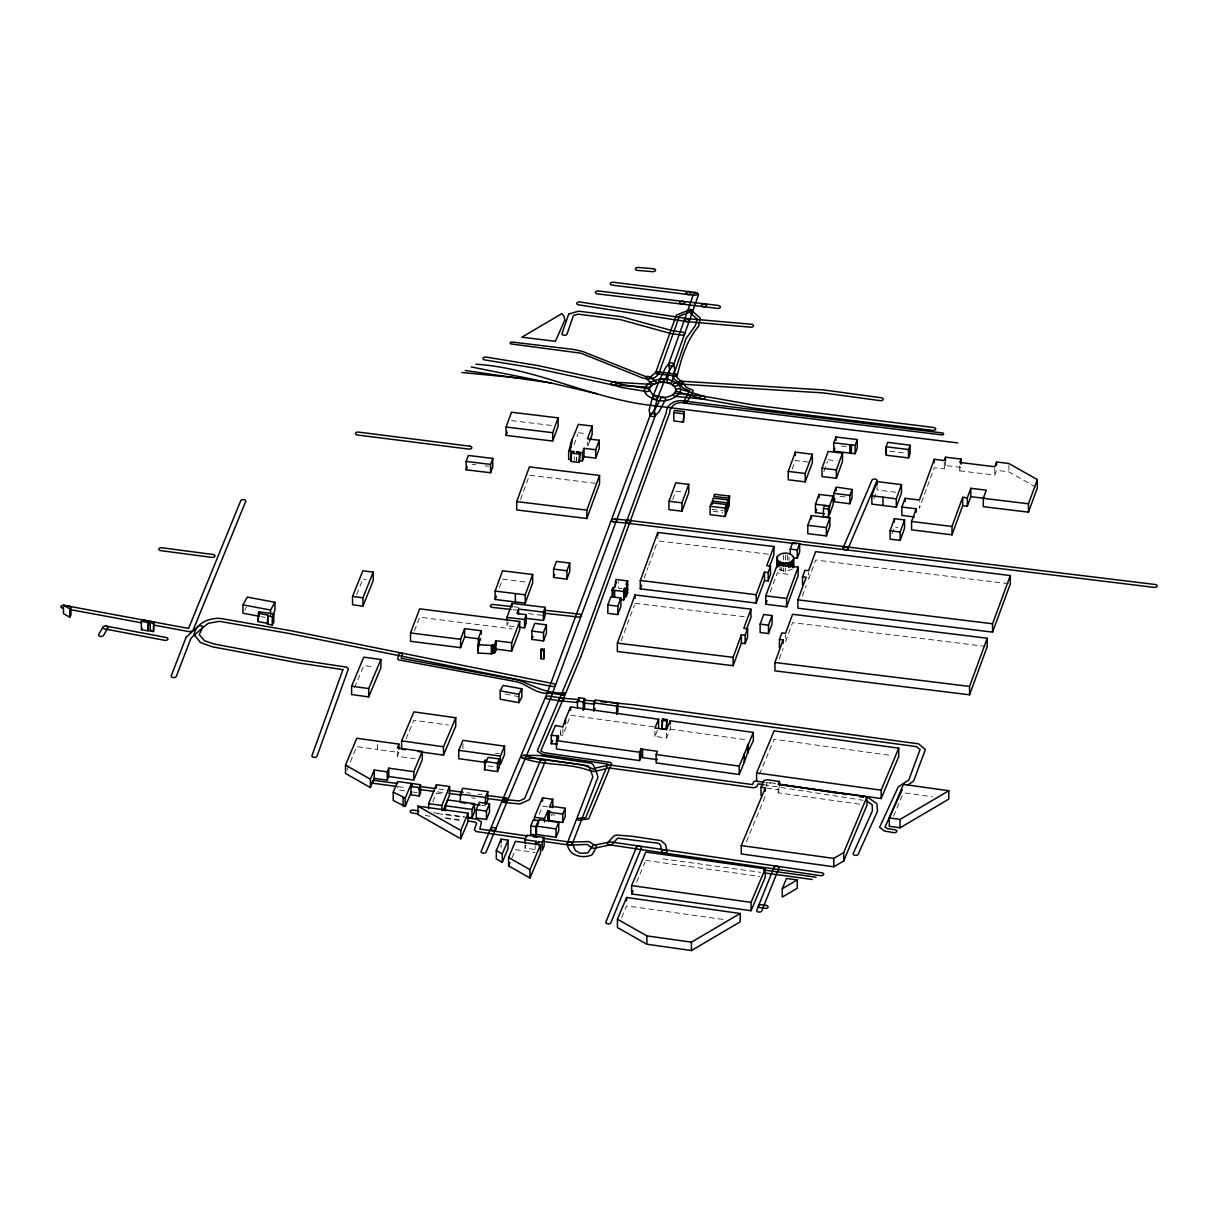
<?xml version="1.0" encoding="UTF-8"?>
<svg xmlns="http://www.w3.org/2000/svg" width="1218" height="1218" viewBox="0 0 1218 1218"><rect width="100%" height="100%" fill="white"/><g stroke="black" fill="none" stroke-linecap="round" stroke-linejoin="round"><path stroke-width="0.75" stroke-dasharray="5 3.75" d="M415.171 758.753L397.403 756.271L398.88 752.465L377.595 749.451L377.595 744.442M891.926 533.971L894.377 527.074L897.773 527.47M513.996 626.585L506.977 625.747L508.241 622.246M588.081 445.575L589.832 440.779M644.185 578.169L648.052 567.497M648.707 565.715L657.096 542.604M779.322 658.725L783.098 648.311M499.471 587.624L501.953 580.849M573.952 444.92L577.774 434.476M551.191 815.649L551.541 814.659L554.951 815.146M823.87 471.518L827.555 461.455M873.808 498.786L876.397 491.707M1035.742 487.078L1008.885 471.853L996.568 470.361L994.817 475.111L959.799 470.818L961.048 467.438L945.518 465.55L944.27 468.93L934.267 467.697L919.392 508.408L919.392 501.709M520.512 499.532L529.419 475.248L597.703 483.576M672.686 499.547L675.153 492.833M621.271 640.775L634.395 605.087M802.357 596.059L806.194 585.645M792.111 469.265L795.339 460.511L810.442 462.368M770.233 592.07L777.297 572.932L791.198 574.637M785.534 641.749L792.583 622.642L985.332 646.377M414.44 630.985L419.662 617.206L512.169 628.914M487.961 765.939L499.228 767.325M356.661 594.506L362.842 579.113L366.298 579.57M432.862 801.703L436.379 793.085L442.987 793.984M859.573 804.154L778.211 792.842L779.474 786.478M759.514 774.237L774.115 739.219L891.271 755.495M746.375 841.684L765.346 796.191M354.484 687.698L363.786 665.515L374.048 666.931M653.701 726.841L570.587 715.27L562.868 735.337L560.661 735.017L560.859 729.521M534.367 849.433L525.019 848.124L526.313 845.033M539.148 814.279L542.543 806.209L551.054 807.397M346.917 770.111L356.798 746.634L377.595 749.512M512.002 857.792L515.397 849.692L535.098 852.463M670.235 725.837L670.235 729.186L666.52 738.017L654.903 736.372L657.37 730.526M636.588 882.197L645.083 862.07M893.525 816.227L903.406 792.735M405.944 738.991L413.892 720.234L448.483 725.091M621.667 917.535L626.6 905.857L723.416 919.483M244.711 610.111L246.447 607.021M792.553 569.141L785.321 571.44L778.195 569.187M513.92 606.792L519.523 607.417M512.945 609.7L516.676 610.111M578.398 432.74L587 433.775M472.097 464.286L475.857 464.743M485.251 465.87L489.012 466.327M768.299 554.22L657.75 540.822L657.75 537.488M528.551 613.689L543.258 615.455M889.764 451.117L906.39 453.157M841.242 446.001L846.571 446.656M511.514 420.591L552.5 425.569M828.164 459.78L837.131 460.861M840.039 496.335L845.185 496.974M675.777 491.159L683.191 492.072M712.119 509.383L723.385 510.753M713.337 511.332L722.731 512.489M1008.458 583.681L815.649 560.021L808.63 579.068L808.63 572.384M635.05 603.306L745.325 616.841M622.215 588.583L618.577 588.172L618.577 581.443M502.562 579.159L527.029 582.189M895.824 492.285L877.036 489.925L877.036 486.576M438.739 789.005L446.214 789.995M466.738 792.735L470.468 793.238M477.943 794.227L481.673 794.73M398.393 786.661L405.868 787.65M437.597 791.883L445.057 792.888M471.671 797.82L475.248 798.292M481.856 805.372L485.434 805.844M433.593 812.695L441.86 813.822M670.235 729.186L747.791 740.011M765.894 782.535L775.196 783.829M766.792 788.061L779.474 789.827M495.467 753.257L499.091 753.759M445.423 814.111L464.926 816.836M662.82 858.827L760.687 872.362M905.218 792.994L932.455 796.816M412.232 791.928L417.195 792.629M425.341 815.542L430.913 816.319M445.788 818.405L462.505 820.749M645.799 860.395L759.621 876.397M404.559 790.832L397.738 789.873L397.738 786.524M437.81 813.639L464.165 817.43M445.499 817.796L462.216 820.186M770.004 782.656L775.607 783.539M763.701 784.742L863.014 800.302M505.044 694.138L512.519 695.508M514.392 695.843L519.995 696.879M261.352 616.673L265.037 617.359M1008.885 465.154L1008.885 471.853M994.817 468.412L994.817 475.111M959.799 465.809L959.799 470.818M945.518 460.526L945.518 465.55M944.27 462.231L944.27 468.93M788.96 557.052L788.96 560.402M787.285 555.043L787.285 560.052M785.534 635.05L785.534 638.399M785.366 554.906L785.366 561.605M785.321 568.09L785.321 571.44M783.448 555.027L783.448 560.052M783.402 567.969L783.402 571.318M781.712 567.634L781.712 570.983M780.19 567.101L780.19 570.45M778.211 787.833L778.211 792.842M766.792 783.037L766.792 786.386M666.52 732.992L666.52 738.017M654.903 731.348L654.903 736.372M587.502 442.149L587.502 445.499M576.479 456.978L576.479 460.313M576.373 457.268L576.373 460.602M574.378 456.72L574.287 460.343M562.868 728.653L562.868 735.337M560.661 730.008L560.661 735.017M535.098 845.764L535.098 849.113M525.019 844.774L525.019 848.124M506.977 622.398L506.977 625.747M501.1 844.181L501.1 847.53M462.931 743.711L462.931 748.735M397.403 751.247L397.403 756.271"/><path stroke-width="1.5" d="M673.6 374.977L674.011 378.905L679.492 383.289A1.705 0.99 0 0 0 682.339 383.076A1.705 0.99 0 0 0 680.816 381.66A1.705 0.99 0 0 0 679.233 383.046L683.222 388.238L689.495 390.628L683.618 401.94M776.825 558.057C778.926 551.404 792.05 551.389 793.862 558.255C791.791 564.908 778.591 564.939 776.825 558.057L776.825 566.431L777.389 556.398M481.293 634.106L481.293 630.757L464.621 628.625L464.621 636.984L460.587 647.641L410.527 641.307L410.527 632.949L419.662 608.833L519.721 621.515L511.651 642.754L495.817 640.744L495.787 650.671L494.691 652.741L491.372 653.792L478.08 653.046L478.111 644.535L480.699 638.826L478.309 638.521L478.309 646.895L479.496 643.789M478.08 653.046L478.507 644.55M652.498 397.525L649.072 410.192L650.351 415.292M657.568 397.981L654.188 410.42L655.406 414.82M673.63 374.87L686.145 338.421L695.448 325.511L697.153 319.009L688.353 311.29A1.705 0.99 0 0 1 689.068 309.996A1.705 0.99 0 0 1 691.352 310.346L700.289 318.111L698.675 326.15C686.48 340.538 680.953 359.386 676.812 377.443L682.095 382.01M684.44 319.847L693.438 294.208A2.558 1.477 0 0 1 696.483 293.081A2.558 1.477 0 0 1 698.447 294.832L689.479 320.38A2.558 1.477 0 0 1 685.308 321.232A2.558 1.477 0 0 1 686.099 318.72A2.558 1.477 0 0 1 689.479 320.38M886.323 455.167L886.323 446.808L908.506 449.549L910.09 445.24L887.709 442.347L886.034 446.869L886.293 455.258L908.506 457.907L910.09 453.614L910.09 445.24M659.258 380.564L652.543 397.403M664.282 381.127L657.522 398.103A2.558 1.477 0 0 1 653.259 398.819C630.148 389.044 658.694 373.88 670.935 380.518C695.874 389.547 666.84 406.736 653.411 398.895A2.558 1.477 0 0 1 654.325 396.337A2.558 1.477 0 0 1 657.522 398.103M547.674 691.885L481.125 851.367A2.558 1.477 0 0 0 482.998 853.163A2.558 1.477 0 0 0 486.104 852.082L507.86 799.739A2.558 1.477 0 0 0 504.617 797.988A2.558 1.477 0 0 0 503.613 800.485A2.558 1.477 0 0 0 507.86 799.739M655.665 372.601L676.34 315.173L688.946 310.042M659.014 372.997A1.705 0.99 0 0 0 656.806 371.871A1.705 0.99 0 0 0 656.213 373.545A1.705 0.99 0 0 0 659.014 372.997L679.446 316.071L690.834 311.686A1.705 0.99 0 0 0 691.352 310.346M668.636 364.091L684.455 319.816M673.645 364.669L689.479 320.41M768.162 572.612L770.476 566.066L766.792 565.609L773.917 546.532L657.75 532.464L640.303 580.468L640.303 588.842L756.211 603.077L764.493 580.529L764.493 572.171L768.162 572.612L768.162 580.971L764.493 580.529M768.162 580.971L770.476 574.439L770.476 566.066M890.099 530.789L894.377 518.701L904.548 519.903L904.548 528.277L900.193 540.366L890.099 539.163L890.099 530.789L900.193 532.007L904.548 519.903M525.643 618.302L543.395 620.449L543.395 612.091L545.101 607.325L512.017 603.336L506.977 617.389L506.977 620.738M543.395 620.449L545.101 615.684L545.101 607.325M826.398 535.92L826.398 527.561L829.884 517.817L811.34 515.564L807.808 525.323L807.808 533.682L826.398 535.92L829.884 526.176L829.884 517.817M543.395 612.091L518.548 609.091L516.934 613.552L526.252 614.664L526.252 623.037L524.516 627.849L519.249 627.224M524.516 627.849L524.516 619.49L526.252 614.664M823.444 508.485L824.495 505.577L829.549 506.186L828.499 509.094L828.499 517.452L823.444 516.843L823.444 508.485L828.499 509.094M828.499 517.452L829.625 505.942L833.173 496.122L819.014 494.417L815.466 504.252L815.466 512.611L824.312 513.676M829.625 514.316L833.173 504.496L833.173 496.122M466.189 461.439L468.336 455.471L492.757 458.425L492.757 466.783L490.595 472.751L466.189 469.798L466.189 461.439L490.595 464.393L492.757 458.425M466.189 469.798L467.27 466.814M712.119 504.359L713.169 498.116L728.212 499.959L728.212 508.317L727.146 511.21L727.146 502.836L728.212 499.959M666.337 729.308L666.855 719.503L662.683 719.001L662.15 720.447L662.15 728.806L666.337 729.308L666.855 719.503M815.466 512.611L816.639 509.337M506.109 427.046L511.514 412.217L558.103 417.881L558.103 426.239L552.698 441.053L506.109 435.405L506.109 427.046L552.698 432.694L558.103 417.881M506.109 435.405L507.312 432.116M570.481 450.356L570.481 443.672L578.398 424.382L592.161 426.041L592.161 434.4L589.832 440.779M592.161 426.041L587.502 438.8L599.226 440.261L599.226 448.62L595.724 458.12L584.001 456.704L582.402 461.043L579.433 460.678M640.303 588.842L641.597 585.279M733.16 665.713L733.16 657.339L741.381 634.776L745.142 635.233L747.593 628.686L743.817 628.229L750.927 609.167L635.05 594.947L617.343 643.119L617.343 651.493L733.16 665.713L741.381 643.134L741.381 634.776M833.812 442.789L835.913 436.988L857.228 439.591L857.228 447.95L855.127 453.735L833.812 451.147L833.812 442.789L849.86 444.737L849.86 453.096M833.812 451.147L834.863 448.254M779.429 639.496L781.865 632.918L785.534 633.375L792.583 614.283L987.204 638.247L987.204 646.606L969.574 694.808L774.922 670.859L774.922 662.501L783.098 639.937L779.429 639.496L779.429 647.854M855.127 453.735L855.127 445.377L857.228 439.591M896.296 507.16L896.296 498.801L901.472 484.612L877.036 481.567L871.86 495.756L871.86 504.115L896.296 507.16L901.472 492.986L901.472 484.612M901.883 507.053L905.081 498.299L919.392 500.05L934.267 459.323L944.27 460.556L945.518 457.192L961.048 459.079L959.799 462.459L994.817 466.753L996.568 461.987L1008.885 463.495L1037.31 479.603L1037.31 487.961L1028.479 512.169L983.307 506.673L983.307 498.314L986.275 490.169L970.792 488.311L967.32 497.842L967.32 506.216L962.692 505.637L952.004 534.839L911.566 529.83L911.566 521.471L916.18 508.804L901.883 507.053L901.883 515.427L914.398 516.95M495.132 591.111L502.562 570.785L532.662 574.515L532.662 582.889L525.232 603.138L495.132 599.469L495.132 591.111L525.232 594.78L532.662 574.515M495.132 599.469L496.381 596.089M571.531 459.719L568.669 459.369L568.669 450.995L571.318 443.778L570.481 443.672M599.226 440.261L595.724 449.746L584.001 448.346L582.402 452.67L576.479 451.954L579.798 452.654L579.266 462.459L571.135 461.47L571.135 453.111L571.668 451.665L574.378 451.695L568.669 450.995M571.135 461.47L571.668 451.665M586.832 518.503L586.832 510.144L599.545 475.446L529.419 466.89L516.691 501.588L516.691 509.946L586.832 518.503L599.545 483.805L599.545 475.446M650.366 414.744L547.674 691.87M655.36 415.399A2.558 1.477 0 0 1 651.112 416.13A2.558 1.477 0 0 1 652.148 413.633A2.558 1.477 0 0 1 655.36 415.399L550.841 697.792L507.845 799.769M624.651 588.005L624.667 597.368L624.301 588.949L626.235 588.203L627.605 584.518L626.006 584.336L627.666 580.879L616.004 579.494L615.09 586.985M624.301 597.322L626.235 596.561L627.605 592.892L627.666 580.879M725.197 516.508L725.197 508.15L726.491 504.587L711.464 502.745L710.155 506.307L710.155 514.666L725.197 516.508L726.491 512.945L726.491 504.587M662.15 728.806L662.683 719.001M822.028 468.184L828.164 451.421L842.506 453.157L842.506 461.515L836.37 478.278L822.028 476.558L822.028 468.184L836.37 469.904L842.506 453.157M952.004 534.839L952.004 526.465L962.692 497.279L967.32 497.842M967.32 506.216L970.792 496.67L970.792 488.311M1028.479 512.169L1028.479 503.795L1037.31 479.603M969.574 694.808L969.574 686.434L987.204 638.247M579.266 462.459L579.798 452.654M553.581 569.126L556.413 561.407L569.765 563.051L569.765 571.409L566.888 579.129L553.581 577.484L553.581 569.126L566.888 570.755L569.765 563.051M553.581 577.484L554.723 574.409M612.106 596.774L612.106 590.075L613.019 587.609L614.222 587.746L616.293 582.128L615.09 581.976M668.986 501.253L675.777 482.8L688.749 484.383L688.749 492.742L681.958 511.195L668.986 509.626L668.986 501.253L681.958 502.836L688.749 484.383M756.211 603.077L756.211 594.704L764.493 572.171M833.873 493.351L836.035 487.489L837.055 487.23L852.037 489.453L852.037 497.812L849.844 503.719L833.873 501.725L833.873 493.351L849.844 495.361L852.037 489.453M802.525 576.814L804.946 570.252L808.63 570.709L815.649 551.663L1010.331 575.551L1010.331 583.909L992.563 632.127L797.881 608.208L797.881 599.835L806.194 577.271L802.525 576.814L802.525 585.188M833.873 501.725L834.954 498.786M992.563 632.127L992.563 623.768L1010.331 575.551M581.123 656.106L669.611 412.978C669.976 405.031 677.908 401.057 685.064 403.173M607.843 604.981L610.873 596.759L620.845 597.992L620.845 606.351L617.815 614.572L607.843 613.339L607.843 604.981L617.815 606.199L620.845 597.992M627.666 589.253L626.722 591.796L626.722 583.422M728.851 498.223L729.628 496.107L714.585 494.264L713.794 496.381L728.851 498.223L728.851 506.581L729.628 496.107M788.229 471.412L795.339 452.137L812.33 454.238L812.33 462.596L805.22 481.871L788.229 479.77L788.229 471.412L805.22 473.498L812.33 454.238M765.741 595.891L777.297 564.573L798.155 567.131L798.155 575.505L786.615 606.823L765.741 604.25L765.741 595.891L786.615 598.449L798.155 567.131M765.741 604.25L767.035 600.779M760.139 624.149L763.701 614.511L772.045 615.532L772.045 623.905L768.497 633.543L760.139 632.507L760.139 624.149L768.497 625.169L772.045 615.532M855.127 445.377L849.86 444.737M683.359 422.113L684.151 411.623L674.62 410.436L673.813 412.552L673.813 420.926L683.359 422.113L684.151 411.623M620.084 599.469L623.723 599.911L624.301 588.949M623.723 599.911L624.667 597.368M790.254 554.129L790.254 549.105L792.614 542.741L799.632 543.624L799.632 551.982L797.257 558.346L793.755 557.905M769.38 567.04L773.917 554.89L773.917 546.532M746.406 629.66L750.927 617.526L750.927 609.167M741.381 643.134L745.142 643.606L747.593 637.06L747.593 628.686M797.257 558.346L797.257 549.988L799.632 543.624M460.587 647.641L460.587 639.283L464.621 628.625M531.84 631.061L534.748 623.372L546.425 624.849L546.425 633.223L543.502 640.912L531.84 639.435L531.84 631.061L543.502 632.538L546.425 624.849M531.84 639.435L532.997 636.359M495.787 650.671L495.817 649.103L511.651 651.112L519.721 629.873L519.721 621.515M478.309 638.521L481.293 630.757M495.239 650.595L495.817 640.744M398.88 744.107L397.403 747.913L422.281 751.384L422.281 759.758L413.755 780.038L388.786 776.536L387.248 780.19L374.231 778.393L370.379 787.559L345.501 773.46L345.501 765.102L356.798 738.26L398.88 744.107L398.88 749.116M352.55 596.409L362.842 570.755L373.226 572.14L373.226 580.499L362.934 606.168L352.55 604.767L352.55 596.409L362.934 597.794L373.226 572.14M485.434 804.169L485.434 797.485L487.794 791.609L462.703 788.259L460.343 794.121L460.343 802.495M486.028 804.382L487.794 799.967L487.794 791.609M558.423 739.235L558.423 735.885L551.282 735.367L551.282 743.741L556.885 744.046M584.64 698.538L584.64 706.897L583.285 710.246L583.285 701.888L584.64 698.538L578.824 697.731L577.439 701.081L577.439 707.765M428.629 808.676L428.629 803.667L436.379 784.727L449.594 786.524L449.594 794.897L443.261 810.381M441.86 810.488L441.86 805.463L449.594 786.524M782.276 888.714L786.478 878.467L797.211 879.929L797.211 888.287L782.276 897.072L782.276 888.714L797.211 879.929M525.019 839.765L536.224 841.333L535.098 844.089L515.397 841.318L508.591 857.518L508.591 865.876L529.997 878.011L540.472 853.224L540.472 844.85L537.321 844.409L538.523 841.653L542.223 842.186L544.157 837.497L526.968 835.137L525.019 839.765L525.019 843.115M476.253 809.681L479.283 802.373L489.469 803.789L489.469 812.147L486.439 819.455L476.253 818.039L476.253 809.681L486.439 811.097L489.469 803.789M558.423 735.885L556.459 740.605L556.459 748.963L639.557 760.58L639.557 752.222L640.896 748.994L642.571 749.222L657.492 751.323L656.137 754.521L656.137 762.894L739.219 774.496L739.219 766.137L753.333 732.429L670.235 720.812L666.52 729.643L654.903 728.014L658.603 719.244L570.587 706.897L565.517 718.97L565.517 723.994M739.219 774.496L744.198 762.468L744.198 754.094M484.597 761.417L485.099 760.215L486.758 760.443L488.022 757.413L499.228 758.966L499.228 767.325L497.462 771.573L484.597 769.776L484.597 761.417L497.462 763.199L499.228 758.966M484.597 769.776L485.099 760.215M504.511 746.147L504.511 754.505L500.37 764.462L500.37 756.104L504.511 746.147L462.931 740.361L458.775 750.318L458.775 758.677L485.906 762.453M565.319 694.169L581.108 656.137M551.282 735.367L555.423 725.426L562.868 726.979L565.517 718.97M551.282 743.741L552.668 740.422M535.844 826.672L538.402 820.536L533.301 819.821L530.744 825.971L530.744 834.33L535.844 835.03L535.844 826.672L530.744 825.971M761.022 795.598L761.022 787.224L763.686 780.829L766.792 779.703L779.474 781.469L779.474 784.803M779.474 781.469L778.211 784.483L866.957 796.816L866.957 805.189L843.724 860.928L833.767 866.79L741.275 853.94L741.275 845.566L765.346 787.833L761.022 787.224M617.815 703.151L617.815 711.51L616.628 714.387L616.628 706.014L617.815 703.151L595.008 699.969L593.805 702.847L593.805 711.205L595.008 708.343M639.557 760.58L640.896 757.368L640.896 748.994M764.036 782.276L756.591 781.24L756.591 772.882L774.115 730.861L898.717 748.172L898.717 756.53L881.177 798.551L778.911 784.346M843.724 860.928L843.724 852.57L866.957 796.816M881.177 798.551L881.177 790.193L898.717 748.172M351.621 686.176L363.786 657.157L380.884 659.517L380.884 667.875L368.689 696.924L351.621 694.534L351.621 686.176L368.689 688.551L380.884 659.517M370.379 787.559L370.379 779.185L374.231 770.035L387.248 771.831L388.786 768.177L413.755 771.679L422.281 751.384M445.423 810.762L445.423 805.737L447.859 799.952L474.457 803.667L474.457 812.041L472.021 817.826L466.707 817.08M472.021 817.826L472.021 809.452L474.457 803.667M502.288 862.298L502.288 853.94L508.058 840.192L501.1 839.156L496.305 850.56L496.305 858.918L502.288 862.298L508.058 848.55L508.058 840.192M534.413 820.551L534.413 817.217L542.543 797.836L552.759 799.267L552.759 807.625M556.017 837.238L556.017 828.879L558.727 822.409L539.239 819.684L536.529 826.139L536.529 834.513L556.017 837.238L558.727 830.767L558.727 822.409M405.229 806.423L405.229 798.049L411.395 783.448L397.738 781.514L393.231 792.142L393.231 800.515L405.229 806.423L411.395 791.807M419.296 795.963L419.296 787.604L420.514 784.727L412.232 783.57L411.014 786.432L411.014 794.791L419.296 795.963L420.514 793.085L420.514 784.727M460.8 838.791L460.8 830.432L468.077 813.167L417.911 806.133L417.911 814.492L460.8 838.791L468.077 821.526L468.077 813.167M508.591 865.876L509.961 862.649M529.997 878.011L529.997 869.652L540.472 844.85M631.64 885.577L645.799 852.037L765.224 868.83L765.224 877.188L751.064 910.729L631.64 893.936L631.64 885.577L751.064 902.371L765.224 868.83M631.64 893.936L633.056 890.586M747.548 744.411L747.548 752.785L744.198 762.468M747.548 752.785L753.333 740.788L753.333 732.429M889.292 817.933L903.406 784.377L948.792 790.741L948.792 799.115L900.026 827.798L889.292 826.291L889.292 817.933L900.026 819.44L948.792 790.741M405.259 749.74L401.62 749.222L401.62 740.864L413.892 711.875L455.76 717.752L455.76 726.126L443.489 755.13L418.002 751.536M443.489 755.13L443.489 746.771L455.76 717.752M565.319 694.169L540.822 750.867L543.563 752.602L610.355 762.422L611.603 763.595L588.751 818.74L579.448 820.232A1.705 0.99 0 0 1 577.484 819.41A1.705 0.99 0 0 1 578.885 818.283L585.706 817.643L607.889 764.097L542.238 754.429L537.29 750.927L577.789 655.68L666.261 412.582C666.779 402.96 677.269 399.093 685.49 401.224M544.507 821.983L544.507 818.648L547.75 810.96L549.501 811.188L549.059 820.521L562.716 822.424L565.198 816.593L565.198 808.234L551.541 806.301L551.191 807.29L549.44 807.016L552.759 799.267M617.435 919.194L626.6 897.483L740.179 913.485L740.179 921.843L691.443 950.527L646.88 944.239L617.435 927.553L617.435 919.194L646.88 935.881L691.443 942.153L740.179 913.485M562.716 822.424L562.716 814.066L565.198 808.234M843.084 547.887L871.997 480.181A2.558 1.477 0 0 1 875.087 479.1A2.558 1.477 0 0 1 876.96 480.882L848.048 548.602M540.777 650.29L541.386 648.859L544.294 649.27L543.67 659.06L540.777 658.649L540.777 650.29L543.67 650.701L544.294 649.27M540.777 658.649L541.386 648.859M549.059 820.521L549.501 811.188M686.922 402.442L693.209 390.369L685.962 387.035L682.354 382.254M902.249 789.69L884.923 827.189L887.496 828.651L894.925 829.747A2.558 1.477 0 0 1 896.768 831.544A2.558 1.477 0 0 1 893.662 832.61L884.405 831.041L879.594 827.266L898.245 786.874L908.795 780.022L920.077 749.542L916.454 746.619L617.13 706.196M614.648 590.426L614.648 597.125M659.319 380.412L665.485 367.851L668.834 363.74M664.221 381.264A2.558 1.477 0 0 0 661.176 379.407A2.558 1.477 0 0 0 659.912 381.858A2.558 1.477 0 0 0 664.221 381.264L670.387 368.749L673.447 365.019M494.691 652.741L495.239 642.236M141.364 621.317L142.186 619.825L148.855 621.028L148.033 630.894L141.364 629.691L141.364 621.317L148.033 622.535L148.855 621.028M141.364 629.691L142.186 628.199M69.776 617.221L69.776 608.848L70.994 606.655L63.473 605.285L63.473 613.644L69.776 617.221L70.994 615.014L70.994 606.655M500.187 690.865L503.171 685.429L521.867 688.855L521.867 697.229L518.883 702.664L500.187 699.223L500.187 690.865L518.883 694.29L521.867 688.855M267.793 615.044L267.397 624.118L272.269 625.017L272.269 616.658L273.837 613.842L258.825 611.817L258.033 621.591L267.793 623.418L267.793 615.044L258.033 613.233M272.269 625.017L273.837 622.2L273.837 613.842M259.51 616.323L242.961 613.217L242.961 604.859L247.315 597.094L274.918 602.271L274.918 610.629L273.167 613.735M270.548 615.044L270.548 610.02L274.918 602.271M258.033 621.591L258.825 611.817M150.195 622.565L150.849 621.408L154.153 622.033L153.483 631.563L150.195 630.924L150.195 622.565L153.483 623.19L154.153 622.033M150.195 630.924L150.849 629.767M103.028 627.042L98.688 634.502A2.558 1.477 0 0 0 100.302 636.375A2.558 1.477 0 0 0 103.545 635.446L107.884 627.986A2.558 1.477 0 0 0 106.27 626.113A2.558 1.477 0 0 0 103.028 627.057A2.558 1.477 0 0 0 104.657 628.914L164.613 640.318A2.558 1.477 0 0 0 167.84 639.374A2.558 1.477 0 0 0 166.211 637.516L106.255 626.113M655.741 372.449L650.534 376.849L644.977 376.286L582.417 351.408L573.495 349.429L512.276 342.075A1.705 0.99 0 0 0 510.251 342.837A1.705 0.99 0 0 0 511.575 344.009L580.986 353.205L638.247 376.179C644.718 379.605 655.01 380.853 658.938 373.15M650.656 414.318L654.355 410.603L660.689 398.438A2.558 1.477 0 0 1 663.932 397.51A2.558 1.477 0 0 1 665.561 399.367L659.212 411.577L655.101 415.795M907.319 785.305L913.652 781.027L925.33 749.527L918.585 743.863L633.223 704.704L610.507 702.588M741.275 845.566L833.767 858.416L843.724 852.57M478.08 644.672L491.372 645.418L494.691 644.383M679.4 381.417L674.041 383.411A2.558 1.477 0 0 0 673.28 385.451A2.558 1.477 0 0 0 676.827 385.893L682.187 383.898A2.558 1.477 0 0 0 682.324 381.462A2.558 1.477 0 0 0 678.335 382.239A2.558 1.477 0 0 0 680.969 384.127L823.033 392.881L880.081 400.631A2.558 1.477 0 0 0 883.157 399.534A2.558 1.477 0 0 0 881.253 397.753L823.749 389.943L680.618 381.173M756.926 780.616L753.79 781.667L752.45 784.59L609.32 764.934L594.902 768.208L592.755 764.204L590.943 763.199L538.6 755.449L523.892 755.358M570.207 845.109L587.183 844.439L591.948 847.728A2.558 1.477 0 0 0 595.556 847.911A2.558 1.477 0 0 0 595.876 845.825L588.705 841.547L569.369 842.186A2.558 1.477 0 0 0 567.603 844.424A2.558 1.477 0 0 0 571.851 844.516A2.558 1.477 0 0 0 570.42 842.217L542.634 838.182M613.583 382.102L649.118 384.249A2.558 1.477 0 0 1 651.28 385.939A2.558 1.477 0 0 1 648.357 387.172L613.628 385.055M663.018 397.418L652.802 394.799L649.59 390.004M702.893 396.094L676.31 393.444A2.558 1.477 0 0 0 673.234 394.556A2.558 1.477 0 0 0 675.137 396.322L702.268 399.032M687.348 318.644L751.354 324.247A2.558 1.477 0 0 1 753.5 325.922A2.558 1.477 0 0 1 750.592 327.17L686.587 321.567M561.726 698.036L578.611 699.619M584.244 700.137L595.495 701.187M601.129 701.705L606.762 702.238M560.904 700.959L577.774 702.527M583.392 703.06L594.643 704.095M522.522 378.326L461.789 372.525M614.74 518.975L628.64 520.36M613.857 521.883L627.772 523.268M682.704 301.379L704.446 303.784M512.047 606.594L493.381 604.493A2.558 1.477 0 0 0 490.382 605.666A2.558 1.477 0 0 0 492.407 607.401L511.073 609.487M545.664 610.34L579.281 614.1A2.558 1.477 0 0 1 581.306 615.836A2.558 1.477 0 0 1 578.306 617.008L544.69 613.248M970.792 496.67L984.555 498.329M815.466 504.252L829.625 505.942M807.808 525.323L826.398 527.561M506.977 617.389L524.516 619.49M704.491 303.784L718.361 305.474A2.558 1.477 0 0 1 720.34 307.225A2.558 1.477 0 0 1 717.295 308.367L597.444 293.873A2.558 1.477 0 0 1 595.48 292.122A2.558 1.477 0 0 1 598.51 290.98L682.75 301.379M475.949 364.197C536.179 368.11 590.639 398.271 650.26 405.289L957.82 442.91M983.307 498.314L1028.479 503.795M571.135 453.111L579.266 454.101M712.119 501.009L727.146 502.836M710.155 506.307L725.197 508.15M516.691 501.588L586.832 510.144M628.732 520.375L1155.106 584.488A2.558 1.477 0 0 1 1157.085 586.239A2.558 1.477 0 0 1 1154.055 587.38L800.059 544.218M627.681 523.268L796.313 543.761M640.303 580.468L756.211 594.704M626.006 592.694L627.605 592.892M617.343 643.119L733.16 657.339M662.15 720.447L666.337 720.949M797.333 413.724L932.592 430.365A2.558 1.477 0 0 0 935.637 429.238A2.558 1.477 0 0 0 933.658 427.488L754.201 405.122L703.334 396.154M685.627 401.224L942.29 432.953A1.705 0.99 0 0 1 943.6 434.126A1.705 0.99 0 0 1 941.56 434.872L684.912 403.158M911.566 521.471L952.004 526.465M797.881 599.835L992.563 623.768M612.106 590.075L623.723 591.552M774.922 662.501L969.574 686.434M673.813 412.552L683.359 413.755M871.86 495.756L896.296 498.801M790.254 549.105L797.257 549.988M549.501 819.547L547.75 819.333L547.75 810.96M410.527 632.949L460.587 639.283M797.303 413.724L752.785 407.969L701.827 398.971M464.621 636.984L479.435 638.887M657.72 371.84L675.716 374.063M656.959 373.759L674.909 375.981M564.041 692.981C546.867 693.925 533.225 685.764 518.274 679.979L401.209 658.314L402.412 654.203A1.705 0.99 0 0 0 401.011 653.061A1.705 0.99 0 0 0 399.032 653.868L397.601 658.831L398.758 659.928L517.102 681.836C528.262 684.973 536.849 694.762 549.729 693.133L563.295 694.899M465.185 370.516L551.16 383.015L597.444 393.856M397.677 783.524L375.281 780.54A2.558 1.477 0 0 0 372.221 781.651A2.558 1.477 0 0 0 374.139 783.418L396.535 786.417M420.073 786.508L435.009 788.503M448.072 790.254L463.007 792.248M487.276 795.476L505.942 797.973M460.343 794.121L485.434 797.485M418.931 789.401L433.852 791.395M448.787 793.375L461.85 795.126M486.119 798.353L504.785 800.85M462.14 802.723L465.718 803.21M471.107 803.926L480.059 805.128M428.629 803.667L441.86 805.463M577.439 701.081L583.285 701.888M640.896 757.368L657.492 759.682M763.64 869.956L816.075 877.188M593.805 702.847L616.628 706.014M556.459 740.605L639.557 752.222M656.137 754.521L739.219 766.137M756.591 772.882L881.177 790.193M458.775 750.318L500.37 756.104M549.059 812.162L562.716 814.066M445.423 805.737L472.021 809.452M764.447 872.895L812.178 879.487M401.62 740.864L443.489 746.771M536.529 826.139L556.017 828.879M411.014 786.432L419.296 787.604M393.231 792.142L405.229 798.049M534.413 817.217L544.507 818.648M418.977 810.929L413.328 810.107A2.558 1.477 0 0 0 410.222 811.188A2.558 1.477 0 0 0 412.095 812.985L417.667 813.776M467.925 817.963L477.349 819.318L481.46 822.013L479.816 829.047L527.82 836.035M467.773 820.993L475.203 822.059L476.649 823.216L474.32 829.839L476.192 831.559L524.714 838.623M471.29 366.938L551.16 383.015M663.719 852.95L820.536 875.635A2.558 1.477 0 0 0 823.642 874.57A2.558 1.477 0 0 0 821.769 872.773L610.599 841.912L593.029 845.399L587.761 852.92L580.118 853.285L575.322 850.545L572.414 843.632L597.962 777.206L595.815 769.943L582.646 764.828L537.031 758.829L524.973 755.51A2.558 1.477 0 0 0 521.38 756.5A2.558 1.477 0 0 0 523.862 758.312L537.64 758.357L588.279 765.863L590.852 770.644L594.308 771.573L608.954 767.934L753.714 787.802L756.774 786.737L758.083 783.859L763.701 784.742M533.377 836.842L537.077 837.375M543.243 841.318L569.171 845.079M663.703 852.95L610.081 844.896L595.967 847.911L592.1 854.762C582.691 859.238 567.893 855.554 567.284 843.328L592.846 776.856L590.989 771.131C569.278 762.438 544.766 766.152 522.766 758.175M687.622 318.674L579.966 301.988A2.558 1.477 0 0 0 576.83 303.038A2.558 1.477 0 0 0 578.626 304.85L686.297 321.537M561.97 698.066L548.983 696.072A2.558 1.477 0 0 0 545.847 697.122A2.558 1.477 0 0 0 547.658 698.919L560.645 700.929M779.337 784.118L839.065 793.481M842.81 794.075L846.54 794.654M859.604 796.709L863.334 797.288M267.397 615.76L272.269 616.658M70.142 609.579L141.075 622.733M154.138 625.154L189.612 631.731L192.886 630.68L245.716 501.39A2.558 1.477 0 0 0 243.783 499.624A2.558 1.477 0 0 0 240.722 500.735L188.562 628.427L64.234 605.376A2.558 1.477 0 0 0 61.007 606.336A2.558 1.477 0 0 0 62.666 608.193M242.961 604.859L270.548 610.02M614.511 382.193L537.153 365.43L486.119 357.072A2.558 1.477 0 0 0 483.089 358.214A2.558 1.477 0 0 0 485.069 359.98L535.585 368.247L612.715 384.964M614.755 382.254L623.235 384.705L647.687 388.649A2.558 1.477 0 0 1 649.468 390.476A2.558 1.477 0 0 1 646.316 391.496L621.622 387.507L612.471 384.903M703.867 396.292L679.385 388.892A2.558 1.477 0 0 0 675.99 389.623A2.558 1.477 0 0 0 677.238 391.572L701.294 398.834M868.936 798.171L876.853 803.575L877.508 811.142L858.172 854.26A2.558 1.477 0 0 1 855.036 855.325A2.558 1.477 0 0 1 853.209 853.514L872.377 810.975L872.271 804.991L866.774 800.896M63.473 605.285L69.776 608.848M345.501 765.102L370.379 779.185M417.911 806.133L460.8 830.432M496.305 850.56L502.288 853.94M508.591 857.518L529.997 869.652M793.36 564.847L793.862 566.614M673.691 364.212L674.665 369.358L672.062 381.98A2.558 1.477 0 0 1 669.139 383.213A2.558 1.477 0 0 1 667.007 381.523L669.55 369.298L668.591 364.547M666.901 851.367L665.652 844.622L660.978 840.618L631.959 836.233L616.628 835.091L614.055 835.852L607.691 842.643A2.558 1.477 0 0 0 608.726 844.653A2.558 1.477 0 0 0 612.197 844.059L617.724 838.151L658.664 843.313L660.628 845.262L661.8 851.686M996.568 461.987L996.568 465.337M962.692 497.279L962.692 505.637M961.048 459.079L961.048 464.088M945.518 457.192L945.518 460.526M934.267 459.323L934.267 462.673M916.18 508.804L916.18 512.154M908.506 449.549L908.506 457.907M905.081 498.299L905.081 501.649M900.193 532.007L900.193 540.366M900.026 819.44L900.026 827.798M894.377 518.701L894.377 522.05M882.989 497.142L882.989 505.5M877.036 481.567L877.036 484.916M851.489 444.935L851.367 453.629M849.844 495.361L849.844 503.719M836.37 469.904L836.37 478.278M836.035 487.489L836.035 490.839M835.913 436.988L835.913 440.337M833.767 858.416L833.767 866.79M819.014 494.417L819.014 497.766M811.34 515.564L811.34 518.914M805.22 473.498L805.22 481.871M795.339 452.137L795.339 455.486M793.755 557.402L793.679 567.542M793.299 559.93L793.299 566.614M792.553 560.767L792.553 567.466M791.548 561.513L791.548 566.537M790.33 562.137L790.33 567.162M788.777 562.655L788.777 567.664M787.224 562.96L787.224 566.294M786.615 598.449L786.615 606.823M785.321 563.081L785.321 566.416M783.402 562.944L783.402 566.294M783.098 639.937L783.098 643.287M781.712 562.609L781.712 565.959M780.19 562.077L780.19 565.426M779.094 561.513L779.094 566.522M778.195 560.828L778.195 565.852M777.495 560.067L777.495 566.766M776.917 557.387L776.993 567.542M768.497 625.169L768.497 633.543M765.346 787.833L765.346 791.182M751.064 902.371L751.064 910.729M748.248 744.518L748.248 752.876M745.142 635.233L745.142 643.606M691.443 942.153L691.443 950.527M681.958 502.836L681.958 511.195M670.235 720.812L670.235 724.162M658.603 719.244L658.603 727.603M657.75 532.464L657.75 535.813M646.88 935.881L646.88 944.239M642.571 749.222L642.571 757.596M635.05 594.947L635.05 598.282M626.6 897.483L626.6 900.833M626.235 588.203L626.235 596.561M617.815 606.199L617.815 614.572M613.019 587.609L613.019 595.967M595.724 449.746L595.724 458.12M584.001 448.346L584.001 456.704M582.402 452.67L582.402 461.043M578.824 697.731L578.824 701.066M571.836 439.942L571.836 443.276M571.318 443.778L571.318 447.113M570.587 706.897L570.587 710.246M566.888 570.755L566.888 579.129M556.885 735.672L556.702 744.518M552.698 432.694L552.698 441.053M544.157 837.497L544.157 845.871L542.223 850.545L542.223 842.186M543.502 632.538L543.502 640.912M543.67 650.701L543.67 659.06M542.543 797.836L542.543 801.185M538.402 820.536L538.402 823.886M538.523 841.653L538.523 845.003M536.224 841.333L536.224 844.683M525.232 594.78L525.232 603.138M518.883 694.29L518.883 702.664M518.548 609.091L518.548 614.1M515.366 593.577L515.366 601.936M512.017 603.336L512.017 606.686M511.651 642.754L511.651 651.112M501.1 839.156L501.1 842.506M497.462 763.199L497.462 771.573M493.762 644.901L493.762 653.259M492.62 645.251L492.62 653.624M491.372 645.418L491.372 653.792M490.595 464.393L490.595 472.751M486.439 811.097L486.439 819.455M436.379 784.727L436.379 788.076M413.755 771.679L413.755 780.038M412.232 783.57L412.232 786.904M411.395 783.448L411.395 786.782M403.128 797.76L403.128 806.118M388.786 768.177L388.786 776.536M387.248 771.831L387.248 780.19M374.231 770.035L374.231 778.393M368.689 688.551L368.689 696.924M362.934 597.794L362.934 606.168M153.483 623.19L153.483 631.563M148.033 622.535L148.033 630.894M662.881 397.479A13.154 7.597 0 0 0 674.97 392.44A13.154 7.597 0 0 0 671.133 384.127L668.393 383.091A13.154 7.597 0 0 0 649.422 390.049M568.73 314.046L562.016 333.519A2.558 1.477 0 0 0 564.025 335.27A2.558 1.477 0 0 0 567.025 334.097L573.495 315.371L578.245 314.153L620.495 319.634L670.6 333.473L681.501 335.087A2.558 1.477 0 0 0 684.607 334.006A2.558 1.477 0 0 0 682.75 332.209L672.701 330.763L621.85 316.787L578.535 311.153L568.73 314.046M342.913 669.626L311.991 755.586A2.558 1.477 0 0 0 313.97 757.337A2.558 1.477 0 0 0 317 756.195L348.424 668.849L346.567 667.114L300.892 660.263L214.094 644.018L204.7 640.835L199.234 634.669L202.462 627.818L208.369 623.281L219.392 621.332L288.971 633.451L551.967 686.495A2.558 1.477 0 0 0 555.241 685.597A2.558 1.477 0 0 0 553.672 683.709L290.584 630.65L220.123 618.379C209.268 617.952 196.57 622.642 194.043 634.456L200.483 642.556L212.252 646.788L299.384 663.094L342.913 669.626M186.11 637.288L171.251 675.807A2.558 1.477 0 0 0 173.2 677.573A2.558 1.477 0 0 0 176.26 676.462L191.013 638.171L202.279 627.94A2.558 1.477 0 0 0 201.488 625.9A2.558 1.477 0 0 0 197.955 626.356L186.11 637.288M773.917 867.475L756.774 910.288A2.558 1.477 0 0 0 758.692 912.054A2.558 1.477 0 0 0 761.768 910.942L778.911 868.13A2.558 1.477 0 0 0 776.993 866.363A2.558 1.477 0 0 0 773.917 867.475M636.375 847.378L605.879 922.087A2.558 1.477 0 0 0 607.782 923.868A2.558 1.477 0 0 0 610.873 922.757L641.368 848.063A2.558 1.477 0 0 0 639.465 846.282A2.558 1.477 0 0 0 636.375 847.378M540.259 760.824L524.623 798.506L519.599 800.942L505.12 799.571A2.558 1.477 0 0 0 502.181 800.789A2.558 1.477 0 0 0 504.298 802.479L519.934 803.971L529.404 799.663L545.238 761.524A2.558 1.477 0 0 0 543.35 759.727A2.558 1.477 0 0 0 540.259 760.824M564.847 320.106L555.362 341.299L521.867 337.188L561.863 313.665L563.934 316.238L564.847 320.106M653.366 268.721L638.278 267.473A2.558 1.477 0 0 0 635.385 268.736A2.558 1.477 0 0 0 637.562 270.411L652.635 271.644A2.558 1.477 0 0 0 655.543 270.396A2.558 1.477 0 0 0 653.366 268.721M695.265 292.396L613.339 282.256A2.558 1.477 0 0 0 610.325 283.398A2.558 1.477 0 0 0 612.304 285.149L694.245 295.289A2.558 1.477 0 0 0 697.259 294.147A2.558 1.477 0 0 0 695.265 292.396M469.783 446.184L358.549 432.116A2.558 1.477 0 0 0 355.504 433.243A2.558 1.477 0 0 0 357.453 435.009L468.686 449.077A2.558 1.477 0 0 0 471.731 447.95A2.558 1.477 0 0 0 469.783 446.184M212.998 554.495L161.933 547.765A2.558 1.477 0 0 0 158.873 548.876A2.558 1.477 0 0 0 160.791 550.643L211.871 557.372A2.558 1.477 0 0 0 214.931 556.261A2.558 1.477 0 0 0 212.998 554.495M766.198 905.461L761.615 904.822A2.558 1.477 0 0 0 758.525 905.903A2.558 1.477 0 0 0 760.413 907.684L764.98 908.339A2.558 1.477 0 0 0 768.071 907.243A2.558 1.477 0 0 0 766.198 905.461M655.802 381.63L650.625 377.184A2.558 1.477 0 0 0 647.078 376.788A2.558 1.477 0 0 0 646.377 378.828L651.554 383.274A2.558 1.477 0 0 0 655.117 383.685A2.558 1.477 0 0 0 655.802 381.63M680.497 303.921A2.558 1.477 0 0 0 684.714 303.145A2.558 1.477 0 0 0 681.425 301.425A2.558 1.477 0 0 0 680.497 303.921M626.57 522.948A2.558 1.477 0 0 0 630.726 522.065A2.558 1.477 0 0 0 627.316 520.421A2.558 1.477 0 0 0 626.57 522.948M843.861 549.348A2.558 1.477 0 0 0 848.078 548.557A2.558 1.477 0 0 0 844.774 546.836A2.558 1.477 0 0 0 843.861 549.348M491.691 830.128A2.558 1.477 0 0 0 495.924 829.382A2.558 1.477 0 0 0 492.696 827.631A2.558 1.477 0 0 0 491.691 830.128M662.562 852.585A2.558 1.477 0 0 0 666.825 851.9A2.558 1.477 0 0 0 663.658 850.103A2.558 1.477 0 0 0 662.562 852.585M702.284 306.357A2.558 1.477 0 0 0 706.47 305.505A2.558 1.477 0 0 0 703.121 303.83A2.558 1.477 0 0 0 702.284 306.357M674.239 375.799A1.705 0.99 0 0 0 676.995 375.174A1.705 0.99 0 0 0 674.696 374.109A1.705 0.99 0 0 0 674.239 375.799M611.634 384.523A2.558 1.477 0 0 0 616.004 384.096A2.558 1.477 0 0 0 613.187 382.132A2.558 1.477 0 0 0 611.634 384.523M684.242 402.975A1.705 0.99 0 0 0 686.967 402.321A1.705 0.99 0 0 0 684.607 401.285A1.705 0.99 0 0 0 684.242 402.975M562.503 694.656A1.705 0.99 0 0 0 565.335 694.153A1.705 0.99 0 0 0 563.158 692.996A1.705 0.99 0 0 0 562.503 694.656M701.035 398.743A2.558 1.477 0 0 0 705.115 397.738A2.558 1.477 0 0 0 701.568 396.2A2.558 1.477 0 0 0 701.035 398.743M669.748 365.613A2.558 1.477 0 0 0 673.691 364.456A2.558 1.477 0 0 0 669.976 363.055A2.558 1.477 0 0 0 669.748 365.613M688.17 311.96A2.558 1.477 0 0 0 692.387 311.169A2.558 1.477 0 0 0 689.099 309.448A2.558 1.477 0 0 0 688.17 311.96M559.504 700.548A2.558 1.477 0 0 0 563.782 699.878A2.558 1.477 0 0 0 560.645 698.066A2.558 1.477 0 0 0 559.504 700.548M612.593 521.532A2.558 1.477 0 0 0 616.795 520.741A2.558 1.477 0 0 0 613.507 519.02A2.558 1.477 0 0 0 612.593 521.532M686.739 294.193A2.558 1.477 0 0 0 690.971 293.416A2.558 1.477 0 0 0 687.698 291.696A2.558 1.477 0 0 0 686.739 294.193"/></g></svg>
